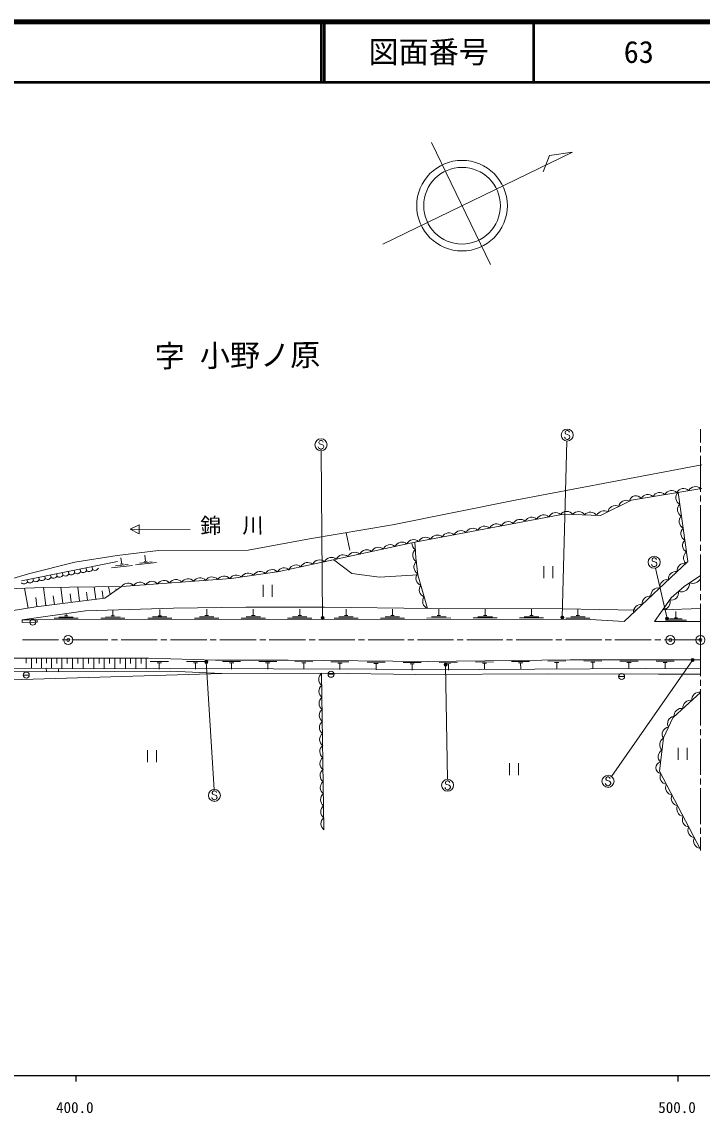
# Model space of a CAD drawing. Units: millimetres, scale not verified. Extents: x 40000 to 680000, y 20000 to 380000.
# Drawn here: x 459044 to 572022, y 198715 to 380000 of the extents above; entities that cross this region are included whole.
import ezdxf
from ezdxf.enums import TextEntityAlignment as Align

# ---------------------------------------------------------------- set-up
doc = ezdxf.new("R2010")
doc.units = ezdxf.units.MM
doc.header["$LTSCALE"] = 1000
doc.header["$PDMODE"] = 32
doc.header["$PDSIZE"] = 500
for name, color, linetype, lineweight in [('M-BGD', 7, 'Continuous', 13), ('M-BGD-EXST', 7, 'Continuous', 13), ('M-BMK', 2, 'Continuous', 13), ('M-BMK-SRVR', 3, 'Continuous', 13), ('M-STR-HTXT', 7, 'Continuous', 13), ('M-STR-STRC', 7, 'Continuous', 13), ('M-TTL', 2, 'Continuous', 140), ('M-TTL-BAND', 7, 'Continuous', 25), ('M-TTL-LINE', 7, 'Continuous', 50)]:
    doc.layers.add(name, color=color, linetype=linetype, lineweight=lineweight)
doc.layers.add('M-BMK-HTXT', color=7, linetype='Continuous')
doc.layers.add('M-TTL-TXT', color=7, linetype='Continuous')
doc.styles.add('ＭＳ ゴシック', font='')
doc.styles.get('ＭＳ ゴシック').set_extended_font_data('MS Gothic')

msp = doc.modelspace()

# ---------------------------------------------------------------- linework, layer by layer
at = {"layer": 'M-BGD'}
for p, q in [((556770, 303526), (571949, 306398)), ((540986, 300542), (556770, 303526)), ((520575, 296430), (540986, 300542)), ((477016, 295725), (478521, 296466)), ((487016, 295668), (477016, 295725)), ((478512, 294966), (477016, 295725)), ((478521, 296466), (478512, 294966)), ((506794, 294099), (520575, 296430)), ((496604, 292211), (506794, 294099)), ((512884, 295129), (513528, 292245)), ((474862, 291325), (481758, 292175)), ((481758, 292175), (496604, 292211)), ((474904, 290350), (458991, 287121)), ((460157, 288315), (467840, 290251)), ((467840, 290251), (474862, 291325)), ((475625, 289935), (475506, 290979)), ((477908, 289773), (481386, 290170)), ((478580, 290061), (480667, 290299)), ((479356, 290361), (479843, 290416)), ((479600, 290389), (479481, 291432)), ((453360, 286293), (460157, 288315)), ((464884, 287915), (464811, 288293)), ((465866, 288104), (465792, 288491)), ((466848, 288292), (466773, 288685)), ((467830, 288480), (467755, 288873)), ((468812, 288668), (468737, 289061)), ((469794, 288857), (469719, 289250)), ((470776, 289045), (470701, 289438)), ((473934, 289320), (477412, 289716)), ((474606, 289608), (476692, 289846)), ((475382, 289908), (475869, 289963)), ((545748, 289595), (545748, 287595)), ((547248, 289595), (547248, 287595)), ((459973, 286974), (459909, 287306)), ((459975, 286974), (459914, 287307)), ((460955, 287162), (460890, 287504)), ((461937, 287350), (461870, 287701)), ((462919, 287539), (462851, 287898)), ((463902, 287727), (463831, 288096)), ((499094, 286471), (499094, 284471)), ((500594, 286471), (500594, 284471)), ((450089, 285576), (462651, 286012)), ((460070, 282628), (459505, 285903)), ((463017, 283057), (462648, 286012)), ((462651, 286012), (475608, 286202)), ((464445, 283235), (464267, 284664)), ((465874, 283414), (465544, 286055)), ((467254, 283586), (467082, 284967)), ((468635, 283759), (468343, 286096)), ((469970, 283925), (469804, 285260)), ((471305, 284092), (471050, 286135)), ((472559, 284249), (472402, 285502)), ((475608, 286202), (472843, 284284)), ((473708, 284884), (473413, 286170)), ((474692, 285566), (474630, 285835)), ((461344, 282848), (456931, 282087)), ((472843, 284284), (461344, 282848)), ((461539, 282872), (461354, 284350)), ((465188, 281126), (467588, 281127)), ((466108, 281336), (466668, 281337)), ((466388, 281336), (466388, 281699)), ((472960, 281133), (475360, 281135)), ((473880, 281344), (474440, 281344)), ((474160, 281344), (474159, 282297)), ((480742, 281141), (483142, 281142)), ((481662, 281351), (482222, 281352)), ((481942, 281351), (481941, 282401)), ((488540, 281148), (490940, 281150)), ((489460, 281359), (490020, 281359)), ((489740, 281359), (489739, 282409)), ((496287, 281156), (498687, 281157)), ((497207, 281366), (497767, 281367)), ((497487, 281367), (497486, 282417)), ((503987, 281161), (506387, 281163)), ((504907, 281372), (505467, 281372)), ((505187, 281372), (505186, 282422)), ((511687, 281166), (514087, 281168)), ((512607, 281377), (513167, 281377)), ((512887, 281377), (512886, 282427)), ((519387, 281172), (521787, 281173)), ((520307, 281382), (520867, 281383)), ((520587, 281383), (520586, 282433)), ((527087, 281177), (529487, 281179)), ((528007, 281388), (528567, 281388)), ((528287, 281388), (528286, 282438)), ((534787, 281182), (537187, 281184)), ((535707, 281393), (536267, 281393)), ((535987, 281393), (535986, 282443)), ((542487, 281188), (544887, 281189)), ((543407, 281398), (543967, 281399)), ((543687, 281399), (543686, 282449)), ((550188, 281169), (552588, 281171)), ((551108, 281380), (551668, 281381)), ((551388, 281380), (551387, 282430)), ((571741, 282522), (565483, 282347)), ((567422, 281018), (567912, 281017)), ((567667, 281017), (567669, 282067)), ((464388, 280915), (468388, 280918)), ((472160, 280923), (476160, 280925)), ((479942, 280930), (483942, 280933)), ((487740, 280938), (491740, 280940)), ((495487, 280945), (499487, 280948)), ((503187, 280951), (507187, 280953)), ((510887, 280956), (514887, 280959)), ((518587, 280961), (522587, 280964)), ((526287, 280967), (530287, 280969)), ((533987, 280972), (537987, 280975)), ((541687, 280977), (545687, 280980)), ((549388, 280959), (553388, 280962)), ((565916, 280602), (569416, 280593)), ((566616, 280810), (568716, 280805)), ((449691, 274297), (480072, 274282)), ((459781, 274292), (459781, 273446)), ((460627, 274291), (460626, 272609)), ((461468, 274291), (461468, 273450)), ((462310, 274291), (462309, 272616)), ((463147, 274290), (463146, 273453)), ((463984, 274290), (463983, 272578)), ((464840, 274289), (464839, 273433)), ((465695, 274289), (465695, 272522)), ((466579, 274288), (466578, 273405)), ((467462, 274288), (467461, 272525)), ((468344, 274288), (468343, 273406)), ((469225, 274287), (469224, 272528)), ((470104, 274287), (470104, 273407)), ((470984, 274286), (470983, 272532)), ((471861, 274286), (471861, 273409)), ((472738, 274285), (472738, 272535)), ((473614, 274285), (473613, 273410)), ((474489, 274285), (474488, 272538)), ((475362, 274284), (475362, 273411)), ((476235, 274284), (476235, 272541)), ((477107, 274283), (477106, 273412)), ((477978, 274283), (477977, 272545)), ((478847, 274282), (478846, 273413)), ((479716, 274282), (479715, 272548)), ((501373, 273748), (498373, 273743)), ((507371, 273715), (504371, 273742)), ((543374, 273754), (540374, 273718)), ((549373, 273828), (546373, 273791)), ((555370, 273824), (552370, 273831)), ((561370, 273809), (558370, 273817)), ((567370, 273795), (564370, 273802)), ((463112, 272620), (456532, 272589)), ((463143, 272074), (456618, 272049)), ((463112, 272620), (463143, 272074)), ((463112, 272620), (465157, 272521)), ((463143, 272074), (465107, 272007)), ((465157, 272521), (465107, 272007)), ((465107, 272007), (483731, 272110)), ((465157, 272521), (483739, 272555)), ((483373, 273717), (480373, 273717)), ((482223, 273507), (481523, 273507)), ((481873, 273507), (481873, 272457)), ((489374, 273727), (486374, 273722)), ((488224, 273515), (487524, 273514)), ((487874, 273515), (487876, 272465)), ((495373, 273738), (492373, 273732)), ((494224, 273526), (493524, 273524)), ((493874, 273525), (493876, 272475)), ((500224, 273536), (499524, 273535)), ((499874, 273535), (499876, 272485)), ((506219, 273515), (505519, 273522)), ((505869, 273518), (505860, 272469)), ((513371, 273663), (510371, 273689)), ((512219, 273463), (511519, 273469)), ((511869, 273466), (511860, 272416)), ((519371, 273610), (516371, 273636)), ((518219, 273410), (517519, 273416)), ((517869, 273413), (517860, 272363)), ((525370, 273557), (522371, 273584)), ((524219, 273357), (523519, 273363)), ((523869, 273360), (523859, 272310)), ((531374, 273608), (528375, 273571)), ((530227, 273384), (529527, 273375)), ((529877, 273379), (529890, 272329)), ((537374, 273681), (534374, 273644)), ((536227, 273457), (535527, 273448)), ((535877, 273453), (535889, 272403)), ((542226, 273530), (541526, 273522)), ((541876, 273526), (541889, 272476)), ((548226, 273604), (547526, 273595)), ((547876, 273599), (547889, 272550)), ((554219, 273617), (553519, 273619)), ((553869, 273618), (553867, 272568)), ((560219, 273602), (559519, 273604)), ((559869, 273603), (559867, 272553)), ((566219, 273588), (565519, 273589)), ((565869, 273588), (565867, 272538)), ((457242, 270709), (492230, 271724)), ((459281, 271490), (460281, 271490)), ((508823, 271802), (509220, 245781)), ((509897, 271625), (510897, 271625)), ((558137, 271249), (559137, 271249)), ((568020, 259402), (568020, 257402)), ((569520, 259402), (569520, 257402)), ((479899, 259029), (479899, 257029)), ((481399, 259029), (481399, 257029)), ((540044, 256859), (540044, 254859)), ((541544, 256859), (541544, 254859))]:
    msp.add_line(p, q, dxfattribs=at)
for points in [[(475608, 286202), (493782, 287527), (501788, 288690), (524312, 293561), (548989, 298238), (555154, 298001), (560303, 300563), (571940, 302477)], [(559075, 280366), (569635, 290361), (568019, 301832)], [(526417, 282574), (524783, 288149), (524492, 290959), (524312, 293561)], [(510831, 290646), (513824, 288355), (518441, 287728), (524783, 288149)], [(571741, 288033), (569011, 286179), (566858, 284299), (564109, 280396), (571741, 280377)], [(459077, 280661), (469609, 282157), (484211, 282608), (496265, 282767), (509285, 282742), (526873, 282570), (548835, 282484), (561103, 282285)], [(461603, 280687), (552495, 280775), (559075, 280366)], [(571741, 273994), (550113, 274047), (526465, 273758), (503278, 273961), (491211, 273940), (480072, 274282)], [(483731, 272110), (492230, 271724), (509557, 271805), (524458, 271588), (546539, 271686), (564773, 271654), (571741, 271637)], [(483739, 272555), (535073, 272426), (571741, 272650)], [(571741, 242526), (564924, 255536), (565599, 261056), (567134, 264362), (568603, 265735), (571741, 268596)]]:
    msp.add_lwpolyline(points, dxfattribs=at)
msp.add_lwpolyline([(459077, 280661), (461603, 280687), (461607, 280274), (459081, 280249)], close=True, dxfattribs=at)
for centre in [(459781, 271490), (510397, 271625), (558637, 271249)]:
    msp.add_circle(centre, 500, dxfattribs=at)
for centre, radius, start, end in [((570890, 301544), 1250, 46.21098, 152.47118), ((561011, 300197), 1078, 35.54103, 169.83462), ((562996, 300246), 1250, 46.21098, 152.47118), ((564970, 300570), 1250, 46.21098, 152.47118), ((566943, 300895), 1250, 46.21098, 152.47118), ((568901, 300946), 1250, 134.88942, 241.14963), ((568917, 301220), 1250, 46.21098, 152.47118), ((557599, 298379), 1250, 63.3245, 169.5847), ((559389, 299270), 1250, 63.3245, 169.5847), ((569180, 298966), 1250, 134.88942, 241.14963), ((541786, 296109), 1250, 47.602, 153.8622), ((543751, 296482), 1250, 47.602, 153.8622), ((545716, 296854), 1250, 47.602, 153.8622), ((547682, 297227), 1250, 47.602, 153.8622), ((549530, 297465), 1216, 35.9284, 145.76095), ((551485, 297391), 1250, 34.66623, 140.92643), ((553484, 297314), 1250, 34.66623, 140.92643), ((555735, 297372), 1387, 62.79722, 151.88102), ((569459, 296985), 1250, 134.88942, 241.14963), ((531961, 294247), 1250, 47.602, 153.8622), ((533926, 294620), 1250, 47.602, 153.8622), ((535891, 294992), 1250, 47.602, 153.8622), ((537856, 295365), 1250, 47.602, 153.8622), ((539821, 295737), 1250, 47.602, 153.8622), ((569738, 295005), 1250, 134.88942, 241.14963), ((524122, 292752), 1250, 49.07241, 155.33261), ((526066, 293130), 1250, 47.602, 153.8622), ((528031, 293502), 1250, 47.602, 153.8622), ((529996, 293875), 1250, 47.602, 153.8622), ((570017, 293025), 1250, 134.88942, 241.14963), ((514348, 290639), 1250, 49.07241, 155.33261), ((516303, 291061), 1250, 49.07241, 155.33261), ((518258, 291484), 1250, 49.07241, 155.33261), ((520212, 291907), 1250, 49.07241, 155.33261), ((522167, 292330), 1250, 49.07241, 155.33261), ((525077, 293371), 1250, 176.07106, 237.08477), ((525169, 291380), 1216, 129.30743, 239.84563), ((570089, 290971), 1172, 125.14803, 229.84723), ((506529, 288948), 1250, 49.07241, 155.33261), ((508483, 289371), 1250, 49.07241, 155.33261), ((510438, 289793), 1250, 49.07241, 155.33261), ((512393, 290216), 1250, 49.07241, 155.33261), ((525407, 289411), 1250, 132.78513, 239.04533), ((569122, 288843), 1250, 80.29618, 186.55639), ((466286, 288566), 625, 227.72382, 333.98402), ((467268, 288754), 625, 227.72382, 333.98402), ((468250, 288943), 625, 227.72382, 333.98402), ((469233, 289131), 625, 227.72382, 333.98402), ((470215, 289319), 625, 227.72382, 333.98402), ((471197, 289508), 625, 227.72382, 333.98402), ((496639, 287184), 1250, 45.13423, 151.39444), ((498618, 287472), 1250, 45.13423, 151.39444), ((500597, 287759), 1250, 45.13423, 151.39444), ((502577, 288047), 1250, 45.13423, 151.39444), ((504574, 288525), 1250, 49.07241, 155.33261), ((525731, 287584), 1250, 143.20291, 249.46312), ((567670, 287468), 1250, 80.29618, 186.55639), ((459415, 287253), 625, 227.28298, 333.54318), ((460394, 287436), 625, 227.72382, 333.98402), ((461376, 287624), 625, 227.72382, 333.98402), ((462358, 287813), 625, 227.72382, 333.98402), ((463340, 288001), 625, 227.72382, 333.98402), ((464322, 288189), 625, 227.72382, 333.98402), ((465304, 288378), 625, 227.72382, 333.98402), ((476660, 285527), 1250, 41.04049, 147.30069), ((478655, 285672), 1250, 41.04049, 147.30069), ((480650, 285818), 1250, 41.04049, 147.30069), ((482644, 285963), 1250, 41.04049, 147.30069), ((484639, 286108), 1250, 41.04049, 147.30069), ((486634, 286254), 1250, 41.04049, 147.30069), ((488628, 286399), 1250, 41.04049, 147.30069), ((490623, 286545), 1250, 41.04049, 147.30069), ((492618, 286690), 1250, 41.04049, 147.30069), ((494677, 286727), 1364, 50.70009, 144.91994), ((566217, 286093), 1250, 80.29618, 186.55639), ((568536, 286724), 1416, 251.82246, 3.73649), ((570472, 288149), 1433, 248.56181, 332.3428), ((526293, 285664), 1250, 143.20291, 249.46312), ((564765, 284719), 1250, 80.29618, 186.55639), ((566907, 285159), 1208, 256.99026, 10.47944), ((526856, 283745), 1250, 143.20291, 249.46312), ((561860, 281969), 1250, 80.29618, 186.55639), ((563312, 283344), 1250, 80.29618, 186.55639), ((565446, 283597), 1250, 271.71211, 17.97231), ((509589, 270790), 1250, 127.74273, 234.00293), ((509619, 268790), 1250, 127.74273, 234.00293), ((571548, 267405), 1250, 81.10446, 185.48647), ((509650, 266790), 1250, 127.74273, 234.00293), ((570070, 266057), 1250, 79.22626, 185.48647), ((509680, 264790), 1250, 127.74273, 234.00293), ((568604, 264710), 1250, 79.9223, 186.18251), ((509711, 262791), 1250, 127.74273, 234.00293), ((567524, 263422), 1250, 101.97506, 208.23526), ((509741, 260791), 1250, 127.74273, 234.00293), ((566546, 261677), 1160, 96.06031, 214.91057), ((509772, 258791), 1250, 127.74273, 234.00293), ((566217, 259930), 1250, 119.89833, 226.15854), ((509802, 256791), 1250, 127.74273, 234.00293), ((565974, 257944), 1250, 119.89833, 226.15854), ((509833, 254791), 1250, 127.74273, 234.00293), ((565333, 256080), 988, 103.12776, 259.20128), ((566276, 254571), 1250, 154.52222, 260.78242), ((509863, 252792), 1250, 127.74273, 234.00293), ((567205, 252800), 1250, 154.52222, 260.78242), ((509894, 250792), 1250, 127.74273, 234.00293), ((568133, 251028), 1250, 154.52222, 260.78242), ((509924, 248792), 1250, 127.74273, 234.00293), ((569061, 249257), 1250, 154.52222, 260.78242), ((509954, 246792), 1250, 127.74273, 234.00293), ((569989, 247485), 1250, 154.52222, 260.78242), ((570917, 245714), 1250, 154.52222, 260.78242), ((571846, 243942), 1250, 154.52222, 260.78242)]:
    msp.add_arc(centre, radius, start, end, dxfattribs=at)
at = {"layer": 'M-BGD-EXST'}
msp.add_circle((460867, 280267), 500, dxfattribs=at)
at = {"layer": 'M-BMK'}
for p, q in [((571741, 310122), (571741, 312322)), ((571741, 308522), (571741, 309522)), ((571741, 301922), (571741, 307922)), ((571741, 300322), (571741, 301322)), ((571741, 293722), (571741, 299722)), ((571741, 292122), (571741, 293122)), ((571741, 285522), (571741, 291522)), ((571741, 283922), (571741, 284922)), ((571741, 277322), (571741, 283322)), ((465141, 277323), (459141, 277323)), ((466741, 277323), (465741, 277323)), ((473341, 277323), (467341, 277323)), ((474941, 277323), (473941, 277323)), ((481541, 277323), (475541, 277323)), ((483141, 277323), (482141, 277323)), ((489741, 277323), (483741, 277323)), ((491341, 277323), (490341, 277323)), ((497941, 277323), (491941, 277323)), ((499541, 277323), (498541, 277323)), ((506141, 277323), (500141, 277323)), ((507741, 277323), (506741, 277323)), ((514341, 277323), (508341, 277323)), ((515941, 277323), (514941, 277323)), ((522541, 277323), (516541, 277323)), ((524141, 277323), (523141, 277323)), ((530741, 277323), (524741, 277323)), ((532341, 277323), (531341, 277323)), ((538941, 277323), (532941, 277323)), ((540541, 277323), (539541, 277323)), ((547141, 277322), (541141, 277323)), ((548741, 277322), (547741, 277322)), ((555341, 277322), (549341, 277322)), ((556941, 277322), (555941, 277322)), ((563541, 277322), (557541, 277322)), ((565141, 277322), (564141, 277322)), ((571741, 277322), (565741, 277322)), ((571741, 277322), (571741, 271322)), ((571741, 270722), (571741, 269722)), ((571741, 269122), (571741, 263122)), ((571741, 262522), (571741, 261522)), ((571741, 260922), (571741, 254922)), ((571741, 254322), (571741, 253322)), ((571741, 252722), (571741, 246722)), ((571741, 246122), (571741, 245122)), ((571741, 244522), (571741, 242322))]:
    msp.add_line(p, q, dxfattribs=at)
at = {"layer": 'M-BMK-SRVR'}
msp.add_line((527051, 359947), (536879, 339704), dxfattribs=at)
msp.add_lwpolyline([(518989, 343072), (550475, 358357), (546691, 357804), (545593, 355064)], dxfattribs=at)
for centre, radius in [((532143, 349458), 7526), ((532143, 349458), 6368), ((466741, 277323), 750), ((566741, 277322), 750), ((571741, 277323), 750)]:
    msp.add_circle(centre, radius, dxfattribs=at)
for p in [(466741, 277323), (566741, 277322), (571741, 277323)]:
    msp.add_point(p, dxfattribs=at)
at = {"layer": 'M-STR-HTXT'}
for p, q in [((548791, 281062), (549575, 310354)), ((508975, 280983), (508730, 308740)), ((566204, 280867), (564283, 289241)), ((570445, 273997), (556956, 254656)), ((489674, 273663), (490962, 252506)), ((529421, 273217), (529736, 254149))]:
    msp.add_line(p, q, dxfattribs=at)
for centre, radius in [((508975, 280983), 150), ((508975, 280983), 120), ((508975, 280983), 90), ((508975, 280983), 60), ((508975, 280983), 30), ((508975, 280983), 20), ((548791, 281062), 150), ((548791, 281062), 120), ((548791, 281062), 90), ((548791, 281062), 60), ((548791, 281062), 30), ((548791, 281062), 20), ((566204, 280867), 150), ((566204, 280867), 120), ((566204, 280867), 90), ((566204, 280867), 60), ((566204, 280867), 30), ((566204, 280867), 20), ((489674, 273663), 150), ((489674, 273663), 120), ((489674, 273663), 90), ((570445, 273997), 150), ((570445, 273997), 120), ((570445, 273997), 90), ((570445, 273997), 60), ((570445, 273997), 30), ((570445, 273997), 20), ((489674, 273663), 60), ((489674, 273663), 30), ((489674, 273663), 20), ((529421, 273217), 150), ((529421, 273217), 120), ((529421, 273217), 90), ((529421, 273217), 60), ((529421, 273217), 30), ((529421, 273217), 20)]:
    msp.add_circle(centre, radius, dxfattribs=at)
for p in [(508975, 280983), (548791, 281062), (566204, 280867), (489674, 273663), (570445, 273997), (529421, 273217)]:
    msp.add_point(p, dxfattribs=at)
at = {"layer": 'M-STR-STRC'}
for p, q in [((549344, 311998), (549253, 311816)), ((549253, 311816), (549253, 311725)), ((549526, 312088), (549344, 311998)), ((549708, 312088), (549526, 312088)), ((549889, 311998), (549708, 312088)), ((549980, 311816), (549889, 311998)), ((508453, 310380), (508362, 310199)), ((508362, 310199), (508362, 310108)), ((508362, 310108), (508453, 309926)), ((508635, 310471), (508453, 310380)), ((508817, 310471), (508635, 310471)), ((508999, 310380), (508817, 310471)), ((509089, 310199), (508999, 310380)), ((549253, 310816), (549162, 310998)), ((549253, 311725), (549344, 311543)), ((549344, 310725), (549253, 310816)), ((549344, 311543), (549889, 311361)), ((549526, 310634), (549344, 310725)), ((549708, 310634), (549526, 310634)), ((549889, 310725), (549708, 310634)), ((549889, 311361), (549980, 311270)), ((549980, 310816), (549889, 310725)), ((549980, 311270), (550071, 311088)), ((550071, 310998), (549980, 310816)), ((550071, 311088), (550071, 310998)), ((508362, 309199), (508271, 309380)), ((508453, 309108), (508362, 309199)), ((508453, 309926), (508999, 309744)), ((508635, 309017), (508453, 309108)), ((508817, 309017), (508635, 309017)), ((508999, 309108), (508817, 309017)), ((508999, 309744), (509089, 309653)), ((509089, 309199), (508999, 309108)), ((509089, 309653), (509180, 309471)), ((509180, 309380), (509089, 309199)), ((509180, 309471), (509180, 309380)), ((563785, 290859), (563694, 290677)), ((563694, 290677), (563694, 290587)), ((563694, 290587), (563785, 290405)), ((563967, 290950), (563785, 290859)), ((563785, 290405), (564331, 290223)), ((564149, 290950), (563967, 290950)), ((564331, 290859), (564149, 290950)), ((564421, 290677), (564331, 290859)), ((564331, 290223), (564421, 290132)), ((564421, 290132), (564512, 289950)), ((563694, 289677), (563603, 289859)), ((563785, 289587), (563694, 289677)), ((563967, 289496), (563785, 289587)), ((564149, 289496), (563967, 289496)), ((564331, 289587), (564149, 289496)), ((564421, 289677), (564331, 289587)), ((564512, 289859), (564421, 289677)), ((564512, 289950), (564512, 289859)), ((529480, 253813), (529389, 253632)), ((529661, 253904), (529480, 253813)), ((529843, 253904), (529661, 253904)), ((530025, 253813), (529843, 253904)), ((530116, 253632), (530025, 253813)), ((556114, 254476), (556023, 254294)), ((556023, 254294), (556023, 254203)), ((556023, 254203), (556114, 254022)), ((556296, 254567), (556114, 254476)), ((556114, 254022), (556660, 253840)), ((556478, 254567), (556296, 254567)), ((556660, 254476), (556478, 254567)), ((556750, 254294), (556660, 254476)), ((556660, 253840), (556750, 253749)), ((490750, 252142), (490659, 251960)), ((490932, 252233), (490750, 252142)), ((491113, 252233), (490932, 252233)), ((491295, 252142), (491113, 252233)), ((491386, 251960), (491295, 252142)), ((529389, 252632), (529298, 252813)), ((529389, 253632), (529389, 253541)), ((529389, 253541), (529480, 253359)), ((529480, 252541), (529389, 252632)), ((529480, 253359), (530025, 253177)), ((529661, 252450), (529480, 252541)), ((529843, 252450), (529661, 252450)), ((530025, 252541), (529843, 252450)), ((530025, 253177), (530116, 253086)), ((530116, 252632), (530025, 252541)), ((530116, 253086), (530207, 252904)), ((530207, 252813), (530116, 252632)), ((530207, 252904), (530207, 252813)), ((556023, 253294), (555932, 253476)), ((556114, 253203), (556023, 253294)), ((556296, 253113), (556114, 253203)), ((556478, 253113), (556296, 253113)), ((556660, 253203), (556478, 253113)), ((556750, 253294), (556660, 253203)), ((556750, 253749), (556841, 253567)), ((556841, 253476), (556750, 253294)), ((556841, 253567), (556841, 253476)), ((490659, 250960), (490568, 251142)), ((490659, 251960), (490659, 251869)), ((490659, 251869), (490750, 251687)), ((490750, 250869), (490659, 250960)), ((490750, 251687), (491295, 251505)), ((490932, 250778), (490750, 250869)), ((491113, 250778), (490932, 250778)), ((491295, 250869), (491113, 250778)), ((491295, 251505), (491386, 251414)), ((491386, 250960), (491295, 250869)), ((491386, 251414), (491477, 251233)), ((491477, 251142), (491386, 250960)), ((491477, 251233), (491477, 251142))]:
    msp.add_line(p, q, dxfattribs=at)
for centre in [(549617, 311361), (508726, 309744), (564058, 290223), (529752, 253177), (556387, 253840), (491023, 251505)]:
    msp.add_circle(centre, 1000, dxfattribs=at)
at = {"layer": 'M-TTL'}
msp.add_line((680000, 380000), (40000, 380000), dxfattribs=at)
at = {"layer": 'M-TTL-BAND'}
for p, q in [((40000, 205000), (579000, 205000)), ((468000, 205000), (468000, 204000)), ((568000, 205000), (568000, 204000))]:
    msp.add_line(p, q, dxfattribs=at)
at = {"layer": 'M-TTL-LINE'}
for p, q in [((508747, 380000), (508747, 370000)), ((509247, 380000), (509247, 370000)), ((543997, 380000), (543997, 370000)), ((40000, 370000), (680000, 370000))]:
    msp.add_line(p, q, dxfattribs=at)

# ---------------------------------------------------------------- texts
at = {"layer": 'M-BMK-HTXT', "style": 'ＭＳ ゴシック'}
msp.add_text('字 小野ノ原', height=3666, rotation=0.569, dxfattribs=at).set_placement((494854, 324587), align=Align.MIDDLE_CENTER)
msp.add_text('錦  川', height=2566, rotation=0.569, dxfattribs=at).set_placement((488690, 294246), align=Align.BOTTOM_LEFT)
at = {"layer": 'M-TTL-BAND', "style": 'ＭＳ ゴシック'}
for s, p in [('400.0', (467844, 198195)), ('500.0', (567844, 198195))]:
    msp.add_text(s, height=1833, dxfattribs=at).set_placement(p, align=Align.BOTTOM_CENTER)
at = {"layer": 'M-TTL-TXT', "style": 'ＭＳ ゴシック'}
for s, p in [('図面番号', (526622, 375000)), ('63', (561497, 375000))]:
    msp.add_text(s, height=3666, dxfattribs=at).set_placement(p, align=Align.MIDDLE_CENTER)

doc.saveas('drawing.dxf')
